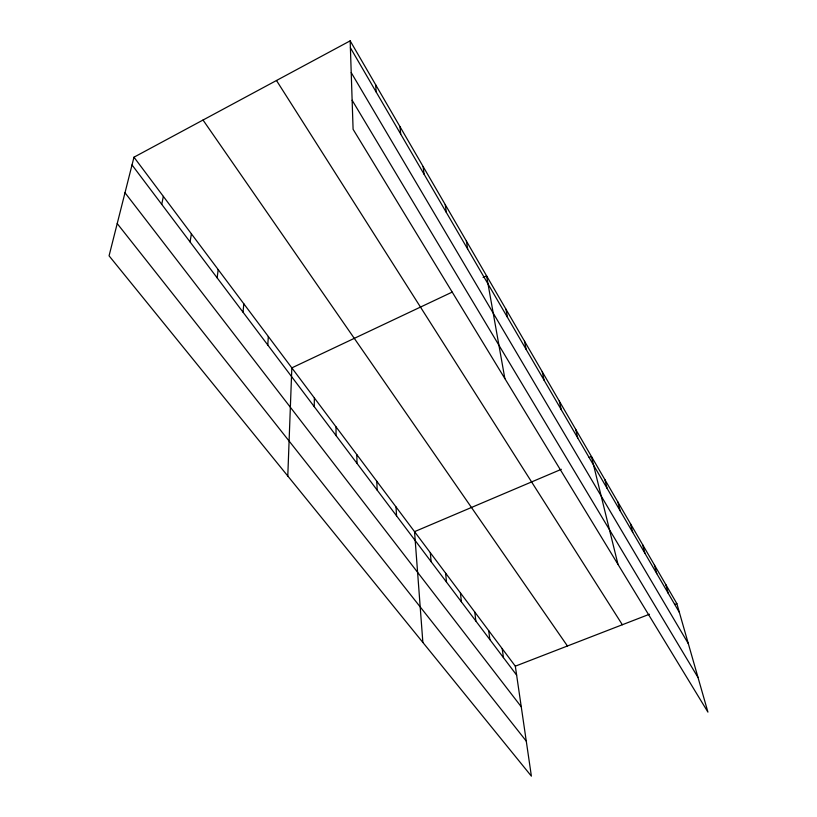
<?xml version="1.0" encoding="UTF-8"?>
<svg xmlns="http://www.w3.org/2000/svg" width="817" height="817" viewBox="0 0 817 817"><rect width="100%" height="100%" fill="white"/><g stroke="black" fill="none" stroke-linecap="round" stroke-linejoin="round"><path stroke-width="1.23" d="M314.249 406.662L314.371 397.961M287.788 476.025L291.832 367.875L452.169 292.108M267.782 345.029L268.323 336.502M243.027 312.176L243.803 303.771M217.148 277.851L218.18 269.569M190.075 241.944L191.392 233.815M161.735 204.342L163.349 196.397M133.978 157.191L109.069 255.823L531.387 776.15L515.323 666.172L133.978 157.191L350.166 40.85L676.864 603.63L707.931 712.118L353.097 129.311L350.166 40.85M483.133 277.474L486.585 275.85L504.855 378.567M561.34 469.305L414.536 531.653L422.869 642.448M589.149 457.5L591.457 456.519L617.989 564.394M515.323 666.172L649.454 614.241M674.576 604.509L676.864 603.63M117.219 223.572L526.26 741.101M125.001 192.751L521.256 706.797M132.017 164.932L516.63 675.118M203.025 120.038L567.437 645.992M276.483 80.495L622.35 624.739M352.137 100.256L698.004 677.477M351.218 72.611L688.312 643.622M350.391 47.754L679.376 612.423M665.794 584.553L668.265 593.356M654.376 564.894L656.807 573.677M642.591 544.602L644.97 553.375M630.428 523.646L632.756 532.408M617.866 502.006L620.134 510.737M604.886 479.64L607.092 488.341M575.699 429.364L577.742 437.973M559.308 401.116L561.248 409.664M542.233 371.725L544.081 380.191M524.463 341.098L526.179 349.482M505.927 309.163L507.52 317.445M466.374 241.046L467.671 249.052M445.255 204.648L446.368 212.491M502.21 648.678L503.446 657.634M488.699 630.653L489.863 639.609M423.145 166.566L424.074 174.215M474.779 612.066L475.851 621.032M460.42 592.907L461.411 601.874M445.612 573.136L446.501 582.092M399.973 126.655L400.698 134.09M430.324 552.731L431.11 561.677M375.677 84.805L376.167 91.994M396.02 506.938L396.551 515.844M376.78 481.264L377.178 490.139M356.794 454.589L357.029 463.413M336.012 426.842L336.073 435.614"/></g></svg>
